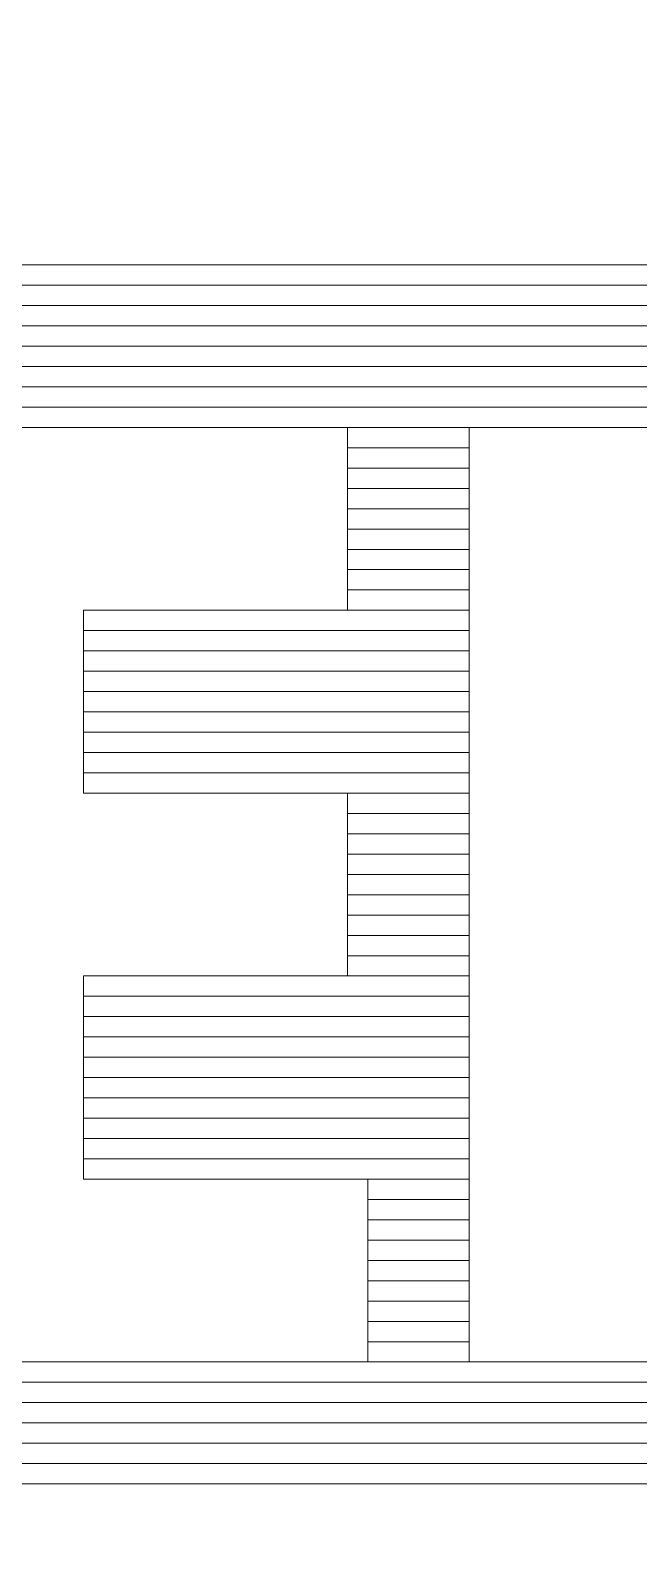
# Model space of a CAD drawing. Header units: millimetres. Extents: x -86 to 67, y -55 to 52.
# Drawn here: x 2.705 to 3.467, y -42.646 to -40.76 of the extents above; entities that cross this region are included whole.
import ezdxf

# ---------------------------------------------------------------- set-up
doc = ezdxf.new("R2010")
doc.units = ezdxf.units.MM
doc.header["$MEASUREMENT"] = 0
doc.layers.add('BG_OUTLINE', color=7, linetype='Continuous')
doc.layers.add('MA_PEN3', color=7, linetype='Continuous')

msp = doc.modelspace()

# ---------------------------------------------------------------- linework, layer by layer
at = {"layer": 'BG_OUTLINE', "color": 3, "lineweight": 9}
msp.add_open_spline([(-60.0926, 34.7331), (-60.0926, 34.7331), (63.7724, 34.7331), (63.7724, 34.7331), (63.7724, 34.7331), (64.585, 34.7336), (65.3646, 34.4113), (65.9396, 33.837), (65.9396, 33.837), (66.5146, 33.2627), (66.8379, 32.4797), (66.8384, 31.667), (66.8384, 31.667), (66.8384, 31.667), (66.8412, -52.28), (66.8412, -52.28), (66.8412, -52.28), (66.8412, -52.28), (66.8384, -52.1933), (66.8384, -52.1933), (66.8384, -52.1933), (66.8389, -53.006), (66.5166, -53.7856), (65.9424, -54.3606), (65.9424, -54.3606), (65.3681, -54.9356), (64.585, -55.2589), (63.7724, -55.2594), (63.7724, -55.2594), (63.7724, -55.2594), (-60.1869, -55.2594), (-60.1869, -55.2594), (-60.1869, -55.2594), (-60.1869, -55.2594), (-60.0853, -55.2518), (-60.0853, -55.2518), (-60.0853, -55.2518), (-60.8979, -55.2523), (-61.6775, -54.9299), (-62.2525, -54.3557), (-62.2525, -54.3557), (-62.8275, -53.7814), (-63.1508, -52.9984), (-63.1513, -52.1857), (-63.1513, -52.1857), (-63.1513, -52.1857), (-63.1587, 31.667), (-63.1587, 31.667), (-63.1587, 31.667), (-63.1592, 32.4797), (-62.8369, 33.2593), (-62.2626, 33.8343), (-62.2626, 33.8343), (-61.6883, 34.4093), (-60.9053, 34.7326), (-60.0926, 34.7331)], degree=3, knots=[0, 0, 0, 0, 0.071429, 0.071429, 0.071429, 0.071429, 0.142857, 0.142857, 0.142857, 0.142857, 0.214286, 0.214286, 0.214286, 0.214286, 0.285714, 0.285714, 0.285714, 0.285714, 0.357143, 0.357143, 0.357143, 0.357143, 0.428571, 0.428571, 0.428571, 0.428571, 0.5, 0.5, 0.5, 0.5, 0.571429, 0.571429, 0.571429, 0.571429, 0.642857, 0.642857, 0.642857, 0.642857, 0.714286, 0.714286, 0.714286, 0.714286, 0.785714, 0.785714, 0.785714, 0.785714, 0.857143, 0.857143, 0.857143, 0.857143, 0.928571, 0.928571, 0.928571, 0.928571, 1, 1, 1, 1], dxfattribs=at)
at = {"layer": 'MA_PEN3', "color": 5, "lineweight": 9}
for points in [[(-0.1489, -41.0786), (-0.1489, -41.0786), (-0.1489, -41.0532), (-0.1489, -41.0532), (-0.1489, -41.0532), (-0.1489, -41.0532), (4.9057, -41.0532), (4.9057, -41.0532), (4.9057, -41.0532), (4.9057, -41.0532), (4.9057, -41.0786), (4.9057, -41.0786), (4.9057, -41.0786), (4.9057, -41.0786), (-0.1489, -41.0786), (-0.1489, -41.0786)], [(-0.1489, -41.104), (-0.1489, -41.104), (-0.1489, -41.0786), (-0.1489, -41.0786), (-0.1489, -41.0786), (-0.1489, -41.0786), (4.9057, -41.0786), (4.9057, -41.0786), (4.9057, -41.0786), (4.9057, -41.0786), (4.9057, -41.104), (4.9057, -41.104), (4.9057, -41.104), (4.9057, -41.104), (-0.1489, -41.104), (-0.1489, -41.104)], [(-0.1489, -41.1294), (-0.1489, -41.1294), (-0.1489, -41.104), (-0.1489, -41.104), (-0.1489, -41.104), (-0.1489, -41.104), (4.9057, -41.104), (4.9057, -41.104), (4.9057, -41.104), (4.9057, -41.104), (4.9057, -41.1294), (4.9057, -41.1294), (4.9057, -41.1294), (4.9057, -41.1294), (-0.1489, -41.1294), (-0.1489, -41.1294)], [(-0.1489, -41.1548), (-0.1489, -41.1548), (-0.1489, -41.1294), (-0.1489, -41.1294), (-0.1489, -41.1294), (-0.1489, -41.1294), (4.9057, -41.1294), (4.9057, -41.1294), (4.9057, -41.1294), (4.9057, -41.1294), (4.9057, -41.1548), (4.9057, -41.1548), (4.9057, -41.1548), (4.9057, -41.1548), (-0.1489, -41.1548), (-0.1489, -41.1548)], [(-0.1489, -41.1802), (-0.1489, -41.1802), (-0.1489, -41.1548), (-0.1489, -41.1548), (-0.1489, -41.1548), (-0.1489, -41.1548), (4.9057, -41.1548), (4.9057, -41.1548), (4.9057, -41.1548), (4.9057, -41.1548), (4.9057, -41.1802), (4.9057, -41.1802), (4.9057, -41.1802), (4.9057, -41.1802), (-0.1489, -41.1802), (-0.1489, -41.1802)], [(-0.1489, -41.2056), (-0.1489, -41.2056), (-0.1489, -41.1802), (-0.1489, -41.1802), (-0.1489, -41.1802), (-0.1489, -41.1802), (4.9057, -41.1802), (4.9057, -41.1802), (4.9057, -41.1802), (4.9057, -41.1802), (4.9057, -41.2056), (4.9057, -41.2056), (4.9057, -41.2056), (4.9057, -41.2056), (-0.1489, -41.2056), (-0.1489, -41.2056)], [(-0.1489, -41.231), (-0.1489, -41.231), (-0.1489, -41.2056), (-0.1489, -41.2056), (-0.1489, -41.2056), (-0.1489, -41.2056), (4.9057, -41.2056), (4.9057, -41.2056), (4.9057, -41.2056), (4.9057, -41.2056), (4.9057, -41.231), (4.9057, -41.231), (4.9057, -41.231), (4.9057, -41.231), (-0.1489, -41.231), (-0.1489, -41.231)], [(-0.1489, -41.2564), (-0.1489, -41.2564), (-0.1489, -41.231), (-0.1489, -41.231), (-0.1489, -41.231), (-0.1489, -41.231), (4.3977, -41.231), (4.3977, -41.231), (4.3977, -41.231), (4.3977, -41.231), (4.3977, -41.2564), (4.3977, -41.2564), (4.3977, -41.2564), (4.3977, -41.2564), (-0.1489, -41.2564), (-0.1489, -41.2564)], [(3.1023, -41.2818), (3.1023, -41.2818), (3.1023, -41.2564), (3.1023, -41.2564), (3.1023, -41.2564), (3.1023, -41.2564), (3.2547, -41.2564), (3.2547, -41.2564), (3.2547, -41.2564), (3.2547, -41.2564), (3.2547, -41.2818), (3.2547, -41.2818), (3.2547, -41.2818), (3.2547, -41.2818), (3.1023, -41.2818), (3.1023, -41.2818)], [(3.1023, -41.3072), (3.1023, -41.3072), (3.1023, -41.2818), (3.1023, -41.2818), (3.1023, -41.2818), (3.1023, -41.2818), (3.2547, -41.2818), (3.2547, -41.2818), (3.2547, -41.2818), (3.2547, -41.2818), (3.2547, -41.3072), (3.2547, -41.3072), (3.2547, -41.3072), (3.2547, -41.3072), (3.1023, -41.3072), (3.1023, -41.3072)], [(3.1023, -41.3326), (3.1023, -41.3326), (3.1023, -41.3072), (3.1023, -41.3072), (3.1023, -41.3072), (3.1023, -41.3072), (3.2547, -41.3072), (3.2547, -41.3072), (3.2547, -41.3072), (3.2547, -41.3072), (3.2547, -41.3326), (3.2547, -41.3326), (3.2547, -41.3326), (3.2547, -41.3326), (3.1023, -41.3326), (3.1023, -41.3326)], [(3.1023, -41.358), (3.1023, -41.358), (3.1023, -41.3326), (3.1023, -41.3326), (3.1023, -41.3326), (3.1023, -41.3326), (3.2547, -41.3326), (3.2547, -41.3326), (3.2547, -41.3326), (3.2547, -41.3326), (3.2547, -41.358), (3.2547, -41.358), (3.2547, -41.358), (3.2547, -41.358), (3.1023, -41.358), (3.1023, -41.358)], [(3.1023, -41.3834), (3.1023, -41.3834), (3.1023, -41.358), (3.1023, -41.358), (3.1023, -41.358), (3.1023, -41.358), (3.2547, -41.358), (3.2547, -41.358), (3.2547, -41.358), (3.2547, -41.358), (3.2547, -41.3834), (3.2547, -41.3834), (3.2547, -41.3834), (3.2547, -41.3834), (3.1023, -41.3834), (3.1023, -41.3834)], [(3.1023, -41.4088), (3.1023, -41.4088), (3.1023, -41.3834), (3.1023, -41.3834), (3.1023, -41.3834), (3.1023, -41.3834), (3.2547, -41.3834), (3.2547, -41.3834), (3.2547, -41.3834), (3.2547, -41.3834), (3.2547, -41.4088), (3.2547, -41.4088), (3.2547, -41.4088), (3.2547, -41.4088), (3.1023, -41.4088), (3.1023, -41.4088)], [(3.1023, -41.4342), (3.1023, -41.4342), (3.1023, -41.4088), (3.1023, -41.4088), (3.1023, -41.4088), (3.1023, -41.4088), (3.2547, -41.4088), (3.2547, -41.4088), (3.2547, -41.4088), (3.2547, -41.4088), (3.2547, -41.4342), (3.2547, -41.4342), (3.2547, -41.4342), (3.2547, -41.4342), (3.1023, -41.4342), (3.1023, -41.4342)], [(3.1023, -41.4596), (3.1023, -41.4596), (3.1023, -41.4342), (3.1023, -41.4342), (3.1023, -41.4342), (3.1023, -41.4342), (3.2547, -41.4342), (3.2547, -41.4342), (3.2547, -41.4342), (3.2547, -41.4342), (3.2547, -41.4596), (3.2547, -41.4596), (3.2547, -41.4596), (3.2547, -41.4596), (3.1023, -41.4596), (3.1023, -41.4596)], [(3.1023, -41.485), (3.1023, -41.485), (3.1023, -41.4596), (3.1023, -41.4596), (3.1023, -41.4596), (3.1023, -41.4596), (3.2547, -41.4596), (3.2547, -41.4596), (3.2547, -41.4596), (3.2547, -41.4596), (3.2547, -41.485), (3.2547, -41.485), (3.2547, -41.485), (3.2547, -41.485), (3.1023, -41.485), (3.1023, -41.485)], [(2.7721, -41.5104), (2.7721, -41.5104), (2.7721, -41.485), (2.7721, -41.485), (2.7721, -41.485), (2.7721, -41.485), (3.2547, -41.485), (3.2547, -41.485), (3.2547, -41.485), (3.2547, -41.485), (3.2547, -41.5104), (3.2547, -41.5104), (3.2547, -41.5104), (3.2547, -41.5104), (2.7721, -41.5104), (2.7721, -41.5104)], [(2.7721, -41.5358), (2.7721, -41.5358), (2.7721, -41.5104), (2.7721, -41.5104), (2.7721, -41.5104), (2.7721, -41.5104), (3.2547, -41.5104), (3.2547, -41.5104), (3.2547, -41.5104), (3.2547, -41.5104), (3.2547, -41.5358), (3.2547, -41.5358), (3.2547, -41.5358), (3.2547, -41.5358), (2.7721, -41.5358), (2.7721, -41.5358)], [(2.7721, -41.5612), (2.7721, -41.5612), (2.7721, -41.5358), (2.7721, -41.5358), (2.7721, -41.5358), (2.7721, -41.5358), (3.2547, -41.5358), (3.2547, -41.5358), (3.2547, -41.5358), (3.2547, -41.5358), (3.2547, -41.5612), (3.2547, -41.5612), (3.2547, -41.5612), (3.2547, -41.5612), (2.7721, -41.5612), (2.7721, -41.5612)], [(2.7721, -41.5866), (2.7721, -41.5866), (2.7721, -41.5612), (2.7721, -41.5612), (2.7721, -41.5612), (2.7721, -41.5612), (3.2547, -41.5612), (3.2547, -41.5612), (3.2547, -41.5612), (3.2547, -41.5612), (3.2547, -41.5866), (3.2547, -41.5866), (3.2547, -41.5866), (3.2547, -41.5866), (2.7721, -41.5866), (2.7721, -41.5866)], [(2.7721, -41.612), (2.7721, -41.612), (2.7721, -41.5866), (2.7721, -41.5866), (2.7721, -41.5866), (2.7721, -41.5866), (3.2547, -41.5866), (3.2547, -41.5866), (3.2547, -41.5866), (3.2547, -41.5866), (3.2547, -41.612), (3.2547, -41.612), (3.2547, -41.612), (3.2547, -41.612), (2.7721, -41.612), (2.7721, -41.612)], [(2.7721, -41.6374), (2.7721, -41.6374), (2.7721, -41.612), (2.7721, -41.612), (2.7721, -41.612), (2.7721, -41.612), (3.2547, -41.612), (3.2547, -41.612), (3.2547, -41.612), (3.2547, -41.612), (3.2547, -41.6374), (3.2547, -41.6374), (3.2547, -41.6374), (3.2547, -41.6374), (2.7721, -41.6374), (2.7721, -41.6374)], [(2.7721, -41.6628), (2.7721, -41.6628), (2.7721, -41.6374), (2.7721, -41.6374), (2.7721, -41.6374), (2.7721, -41.6374), (3.2547, -41.6374), (3.2547, -41.6374), (3.2547, -41.6374), (3.2547, -41.6374), (3.2547, -41.6628), (3.2547, -41.6628), (3.2547, -41.6628), (3.2547, -41.6628), (2.7721, -41.6628), (2.7721, -41.6628)], [(2.7721, -41.6882), (2.7721, -41.6882), (2.7721, -41.6628), (2.7721, -41.6628), (2.7721, -41.6628), (2.7721, -41.6628), (3.2547, -41.6628), (3.2547, -41.6628), (3.2547, -41.6628), (3.2547, -41.6628), (3.2547, -41.6882), (3.2547, -41.6882), (3.2547, -41.6882), (3.2547, -41.6882), (2.7721, -41.6882), (2.7721, -41.6882)], [(2.7721, -41.7136), (2.7721, -41.7136), (2.7721, -41.6882), (2.7721, -41.6882), (2.7721, -41.6882), (2.7721, -41.6882), (3.2547, -41.6882), (3.2547, -41.6882), (3.2547, -41.6882), (3.2547, -41.6882), (3.2547, -41.7136), (3.2547, -41.7136), (3.2547, -41.7136), (3.2547, -41.7136), (2.7721, -41.7136), (2.7721, -41.7136)], [(3.1023, -41.739), (3.1023, -41.739), (3.1023, -41.7136), (3.1023, -41.7136), (3.1023, -41.7136), (3.1023, -41.7136), (3.2547, -41.7136), (3.2547, -41.7136), (3.2547, -41.7136), (3.2547, -41.7136), (3.2547, -41.739), (3.2547, -41.739), (3.2547, -41.739), (3.2547, -41.739), (3.1023, -41.739), (3.1023, -41.739)], [(3.1023, -41.7644), (3.1023, -41.7644), (3.1023, -41.739), (3.1023, -41.739), (3.1023, -41.739), (3.1023, -41.739), (3.2547, -41.739), (3.2547, -41.739), (3.2547, -41.739), (3.2547, -41.739), (3.2547, -41.7644), (3.2547, -41.7644), (3.2547, -41.7644), (3.2547, -41.7644), (3.1023, -41.7644), (3.1023, -41.7644)], [(3.1023, -41.7898), (3.1023, -41.7898), (3.1023, -41.7644), (3.1023, -41.7644), (3.1023, -41.7644), (3.1023, -41.7644), (3.2547, -41.7644), (3.2547, -41.7644), (3.2547, -41.7644), (3.2547, -41.7644), (3.2547, -41.7898), (3.2547, -41.7898), (3.2547, -41.7898), (3.2547, -41.7898), (3.1023, -41.7898), (3.1023, -41.7898)], [(3.1023, -41.8152), (3.1023, -41.8152), (3.1023, -41.7898), (3.1023, -41.7898), (3.1023, -41.7898), (3.1023, -41.7898), (3.2547, -41.7898), (3.2547, -41.7898), (3.2547, -41.7898), (3.2547, -41.7898), (3.2547, -41.8152), (3.2547, -41.8152), (3.2547, -41.8152), (3.2547, -41.8152), (3.1023, -41.8152), (3.1023, -41.8152)], [(3.1023, -41.8406), (3.1023, -41.8406), (3.1023, -41.8152), (3.1023, -41.8152), (3.1023, -41.8152), (3.1023, -41.8152), (3.2547, -41.8152), (3.2547, -41.8152), (3.2547, -41.8152), (3.2547, -41.8152), (3.2547, -41.8406), (3.2547, -41.8406), (3.2547, -41.8406), (3.2547, -41.8406), (3.1023, -41.8406), (3.1023, -41.8406)], [(3.1023, -41.866), (3.1023, -41.866), (3.1023, -41.8406), (3.1023, -41.8406), (3.1023, -41.8406), (3.1023, -41.8406), (3.2547, -41.8406), (3.2547, -41.8406), (3.2547, -41.8406), (3.2547, -41.8406), (3.2547, -41.866), (3.2547, -41.866), (3.2547, -41.866), (3.2547, -41.866), (3.1023, -41.866), (3.1023, -41.866)], [(3.1023, -41.8914), (3.1023, -41.8914), (3.1023, -41.866), (3.1023, -41.866), (3.1023, -41.866), (3.1023, -41.866), (3.2547, -41.866), (3.2547, -41.866), (3.2547, -41.866), (3.2547, -41.866), (3.2547, -41.8914), (3.2547, -41.8914), (3.2547, -41.8914), (3.2547, -41.8914), (3.1023, -41.8914), (3.1023, -41.8914)], [(3.1023, -41.9168), (3.1023, -41.9168), (3.1023, -41.8914), (3.1023, -41.8914), (3.1023, -41.8914), (3.1023, -41.8914), (3.2547, -41.8914), (3.2547, -41.8914), (3.2547, -41.8914), (3.2547, -41.8914), (3.2547, -41.9168), (3.2547, -41.9168), (3.2547, -41.9168), (3.2547, -41.9168), (3.1023, -41.9168), (3.1023, -41.9168)], [(3.1023, -41.9422), (3.1023, -41.9422), (3.1023, -41.9168), (3.1023, -41.9168), (3.1023, -41.9168), (3.1023, -41.9168), (3.2547, -41.9168), (3.2547, -41.9168), (3.2547, -41.9168), (3.2547, -41.9168), (3.2547, -41.9422), (3.2547, -41.9422), (3.2547, -41.9422), (3.2547, -41.9422), (3.1023, -41.9422), (3.1023, -41.9422)], [(2.7721, -41.9676), (2.7721, -41.9676), (2.7721, -41.9422), (2.7721, -41.9422), (2.7721, -41.9422), (2.7721, -41.9422), (3.2547, -41.9422), (3.2547, -41.9422), (3.2547, -41.9422), (3.2547, -41.9422), (3.2547, -41.9676), (3.2547, -41.9676), (3.2547, -41.9676), (3.2547, -41.9676), (2.7721, -41.9676), (2.7721, -41.9676)], [(2.7721, -41.993), (2.7721, -41.993), (2.7721, -41.9676), (2.7721, -41.9676), (2.7721, -41.9676), (2.7721, -41.9676), (3.2547, -41.9676), (3.2547, -41.9676), (3.2547, -41.9676), (3.2547, -41.9676), (3.2547, -41.993), (3.2547, -41.993), (3.2547, -41.993), (3.2547, -41.993), (2.7721, -41.993), (2.7721, -41.993)], [(2.7721, -42.0184), (2.7721, -42.0184), (2.7721, -41.993), (2.7721, -41.993), (2.7721, -41.993), (2.7721, -41.993), (3.2547, -41.993), (3.2547, -41.993), (3.2547, -41.993), (3.2547, -41.993), (3.2547, -42.0184), (3.2547, -42.0184), (3.2547, -42.0184), (3.2547, -42.0184), (2.7721, -42.0184), (2.7721, -42.0184)], [(2.7721, -42.0438), (2.7721, -42.0438), (2.7721, -42.0184), (2.7721, -42.0184), (2.7721, -42.0184), (2.7721, -42.0184), (3.2547, -42.0184), (3.2547, -42.0184), (3.2547, -42.0184), (3.2547, -42.0184), (3.2547, -42.0438), (3.2547, -42.0438), (3.2547, -42.0438), (3.2547, -42.0438), (2.7721, -42.0438), (2.7721, -42.0438)], [(2.7721, -42.0692), (2.7721, -42.0692), (2.7721, -42.0438), (2.7721, -42.0438), (2.7721, -42.0438), (2.7721, -42.0438), (3.2547, -42.0438), (3.2547, -42.0438), (3.2547, -42.0438), (3.2547, -42.0438), (3.2547, -42.0692), (3.2547, -42.0692), (3.2547, -42.0692), (3.2547, -42.0692), (2.7721, -42.0692), (2.7721, -42.0692)], [(2.7721, -42.0946), (2.7721, -42.0946), (2.7721, -42.0692), (2.7721, -42.0692), (2.7721, -42.0692), (2.7721, -42.0692), (3.2547, -42.0692), (3.2547, -42.0692), (3.2547, -42.0692), (3.2547, -42.0692), (3.2547, -42.0946), (3.2547, -42.0946), (3.2547, -42.0946), (3.2547, -42.0946), (2.7721, -42.0946), (2.7721, -42.0946)], [(2.7721, -42.12), (2.7721, -42.12), (2.7721, -42.0946), (2.7721, -42.0946), (2.7721, -42.0946), (2.7721, -42.0946), (3.2547, -42.0946), (3.2547, -42.0946), (3.2547, -42.0946), (3.2547, -42.0946), (3.2547, -42.12), (3.2547, -42.12), (3.2547, -42.12), (3.2547, -42.12), (2.7721, -42.12), (2.7721, -42.12)], [(2.7721, -42.1454), (2.7721, -42.1454), (2.7721, -42.12), (2.7721, -42.12), (2.7721, -42.12), (2.7721, -42.12), (3.2547, -42.12), (3.2547, -42.12), (3.2547, -42.12), (3.2547, -42.12), (3.2547, -42.1454), (3.2547, -42.1454), (3.2547, -42.1454), (3.2547, -42.1454), (2.7721, -42.1454), (2.7721, -42.1454)], [(2.7721, -42.1708), (2.7721, -42.1708), (2.7721, -42.1454), (2.7721, -42.1454), (2.7721, -42.1454), (2.7721, -42.1454), (3.2547, -42.1454), (3.2547, -42.1454), (3.2547, -42.1454), (3.2547, -42.1454), (3.2547, -42.1708), (3.2547, -42.1708), (3.2547, -42.1708), (3.2547, -42.1708), (2.7721, -42.1708), (2.7721, -42.1708)], [(2.7721, -42.1962), (2.7721, -42.1962), (2.7721, -42.1708), (2.7721, -42.1708), (2.7721, -42.1708), (2.7721, -42.1708), (3.2547, -42.1708), (3.2547, -42.1708), (3.2547, -42.1708), (3.2547, -42.1708), (3.2547, -42.1962), (3.2547, -42.1962), (3.2547, -42.1962), (3.2547, -42.1962), (2.7721, -42.1962), (2.7721, -42.1962)], [(3.1277, -42.2216), (3.1277, -42.2216), (3.1277, -42.1962), (3.1277, -42.1962), (3.1277, -42.1962), (3.1277, -42.1962), (3.2547, -42.1962), (3.2547, -42.1962), (3.2547, -42.1962), (3.2547, -42.1962), (3.2547, -42.2216), (3.2547, -42.2216), (3.2547, -42.2216), (3.2547, -42.2216), (3.1277, -42.2216), (3.1277, -42.2216)], [(3.1277, -42.247), (3.1277, -42.247), (3.1277, -42.2216), (3.1277, -42.2216), (3.1277, -42.2216), (3.1277, -42.2216), (3.2547, -42.2216), (3.2547, -42.2216), (3.2547, -42.2216), (3.2547, -42.2216), (3.2547, -42.247), (3.2547, -42.247), (3.2547, -42.247), (3.2547, -42.247), (3.1277, -42.247), (3.1277, -42.247)], [(3.1277, -42.2724), (3.1277, -42.2724), (3.1277, -42.247), (3.1277, -42.247), (3.1277, -42.247), (3.1277, -42.247), (3.2547, -42.247), (3.2547, -42.247), (3.2547, -42.247), (3.2547, -42.247), (3.2547, -42.2724), (3.2547, -42.2724), (3.2547, -42.2724), (3.2547, -42.2724), (3.1277, -42.2724), (3.1277, -42.2724)], [(3.1277, -42.2978), (3.1277, -42.2978), (3.1277, -42.2724), (3.1277, -42.2724), (3.1277, -42.2724), (3.1277, -42.2724), (3.2547, -42.2724), (3.2547, -42.2724), (3.2547, -42.2724), (3.2547, -42.2724), (3.2547, -42.2978), (3.2547, -42.2978), (3.2547, -42.2978), (3.2547, -42.2978), (3.1277, -42.2978), (3.1277, -42.2978)], [(3.1277, -42.3232), (3.1277, -42.3232), (3.1277, -42.2978), (3.1277, -42.2978), (3.1277, -42.2978), (3.1277, -42.2978), (3.2547, -42.2978), (3.2547, -42.2978), (3.2547, -42.2978), (3.2547, -42.2978), (3.2547, -42.3232), (3.2547, -42.3232), (3.2547, -42.3232), (3.2547, -42.3232), (3.1277, -42.3232), (3.1277, -42.3232)], [(3.1277, -42.3486), (3.1277, -42.3486), (3.1277, -42.3232), (3.1277, -42.3232), (3.1277, -42.3232), (3.1277, -42.3232), (3.2547, -42.3232), (3.2547, -42.3232), (3.2547, -42.3232), (3.2547, -42.3232), (3.2547, -42.3486), (3.2547, -42.3486), (3.2547, -42.3486), (3.2547, -42.3486), (3.1277, -42.3486), (3.1277, -42.3486)], [(3.1277, -42.374), (3.1277, -42.374), (3.1277, -42.3486), (3.1277, -42.3486), (3.1277, -42.3486), (3.1277, -42.3486), (3.2547, -42.3486), (3.2547, -42.3486), (3.2547, -42.3486), (3.2547, -42.3486), (3.2547, -42.374), (3.2547, -42.374), (3.2547, -42.374), (3.2547, -42.374), (3.1277, -42.374), (3.1277, -42.374)], [(3.1277, -42.3994), (3.1277, -42.3994), (3.1277, -42.374), (3.1277, -42.374), (3.1277, -42.374), (3.1277, -42.374), (3.2547, -42.374), (3.2547, -42.374), (3.2547, -42.374), (3.2547, -42.374), (3.2547, -42.3994), (3.2547, -42.3994), (3.2547, -42.3994), (3.2547, -42.3994), (3.1277, -42.3994), (3.1277, -42.3994)], [(3.1277, -42.4248), (3.1277, -42.4248), (3.1277, -42.3994), (3.1277, -42.3994), (3.1277, -42.3994), (3.1277, -42.3994), (3.2547, -42.3994), (3.2547, -42.3994), (3.2547, -42.3994), (3.2547, -42.3994), (3.2547, -42.4248), (3.2547, -42.4248), (3.2547, -42.4248), (3.2547, -42.4248), (3.1277, -42.4248), (3.1277, -42.4248)], [(-0.1489, -42.4502), (-0.1489, -42.4502), (-0.1489, -42.4248), (-0.1489, -42.4248), (-0.1489, -42.4248), (-0.1489, -42.4248), (4.3469, -42.4248), (4.3469, -42.4248), (4.3469, -42.4248), (4.3469, -42.4248), (4.3469, -42.4502), (4.3469, -42.4502), (4.3469, -42.4502), (4.3469, -42.4502), (-0.1489, -42.4502), (-0.1489, -42.4502)], [(-0.1489, -42.4756), (-0.1489, -42.4756), (-0.1489, -42.4502), (-0.1489, -42.4502), (-0.1489, -42.4502), (-0.1489, -42.4502), (4.9057, -42.4502), (4.9057, -42.4502), (4.9057, -42.4502), (4.9057, -42.4502), (4.9057, -42.4756), (4.9057, -42.4756), (4.9057, -42.4756), (4.9057, -42.4756), (-0.1489, -42.4756), (-0.1489, -42.4756)], [(-0.1489, -42.501), (-0.1489, -42.501), (-0.1489, -42.4756), (-0.1489, -42.4756), (-0.1489, -42.4756), (-0.1489, -42.4756), (4.9057, -42.4756), (4.9057, -42.4756), (4.9057, -42.4756), (4.9057, -42.4756), (4.9057, -42.501), (4.9057, -42.501), (4.9057, -42.501), (4.9057, -42.501), (-0.1489, -42.501), (-0.1489, -42.501)], [(-0.1489, -42.5264), (-0.1489, -42.5264), (-0.1489, -42.501), (-0.1489, -42.501), (-0.1489, -42.501), (-0.1489, -42.501), (4.9057, -42.501), (4.9057, -42.501), (4.9057, -42.501), (4.9057, -42.501), (4.9057, -42.5264), (4.9057, -42.5264), (4.9057, -42.5264), (4.9057, -42.5264), (-0.1489, -42.5264), (-0.1489, -42.5264)], [(-0.1489, -42.5518), (-0.1489, -42.5518), (-0.1489, -42.5264), (-0.1489, -42.5264), (-0.1489, -42.5264), (-0.1489, -42.5264), (4.9057, -42.5264), (4.9057, -42.5264), (4.9057, -42.5264), (4.9057, -42.5264), (4.9057, -42.5518), (4.9057, -42.5518), (4.9057, -42.5518), (4.9057, -42.5518), (-0.1489, -42.5518), (-0.1489, -42.5518)], [(-0.1489, -42.5772), (-0.1489, -42.5772), (-0.1489, -42.5518), (-0.1489, -42.5518), (-0.1489, -42.5518), (-0.1489, -42.5518), (4.9057, -42.5518), (4.9057, -42.5518), (4.9057, -42.5518), (4.9057, -42.5518), (4.9057, -42.5772), (4.9057, -42.5772), (4.9057, -42.5772), (4.9057, -42.5772), (-0.1489, -42.5772), (-0.1489, -42.5772)]]:
    msp.add_open_spline(points, degree=3, knots=[0, 0, 0, 0, 0.25, 0.25, 0.25, 0.25, 0.5, 0.5, 0.5, 0.5, 0.75, 0.75, 0.75, 0.75, 1, 1, 1, 1], dxfattribs=at)

doc.saveas('drawing.dxf')
